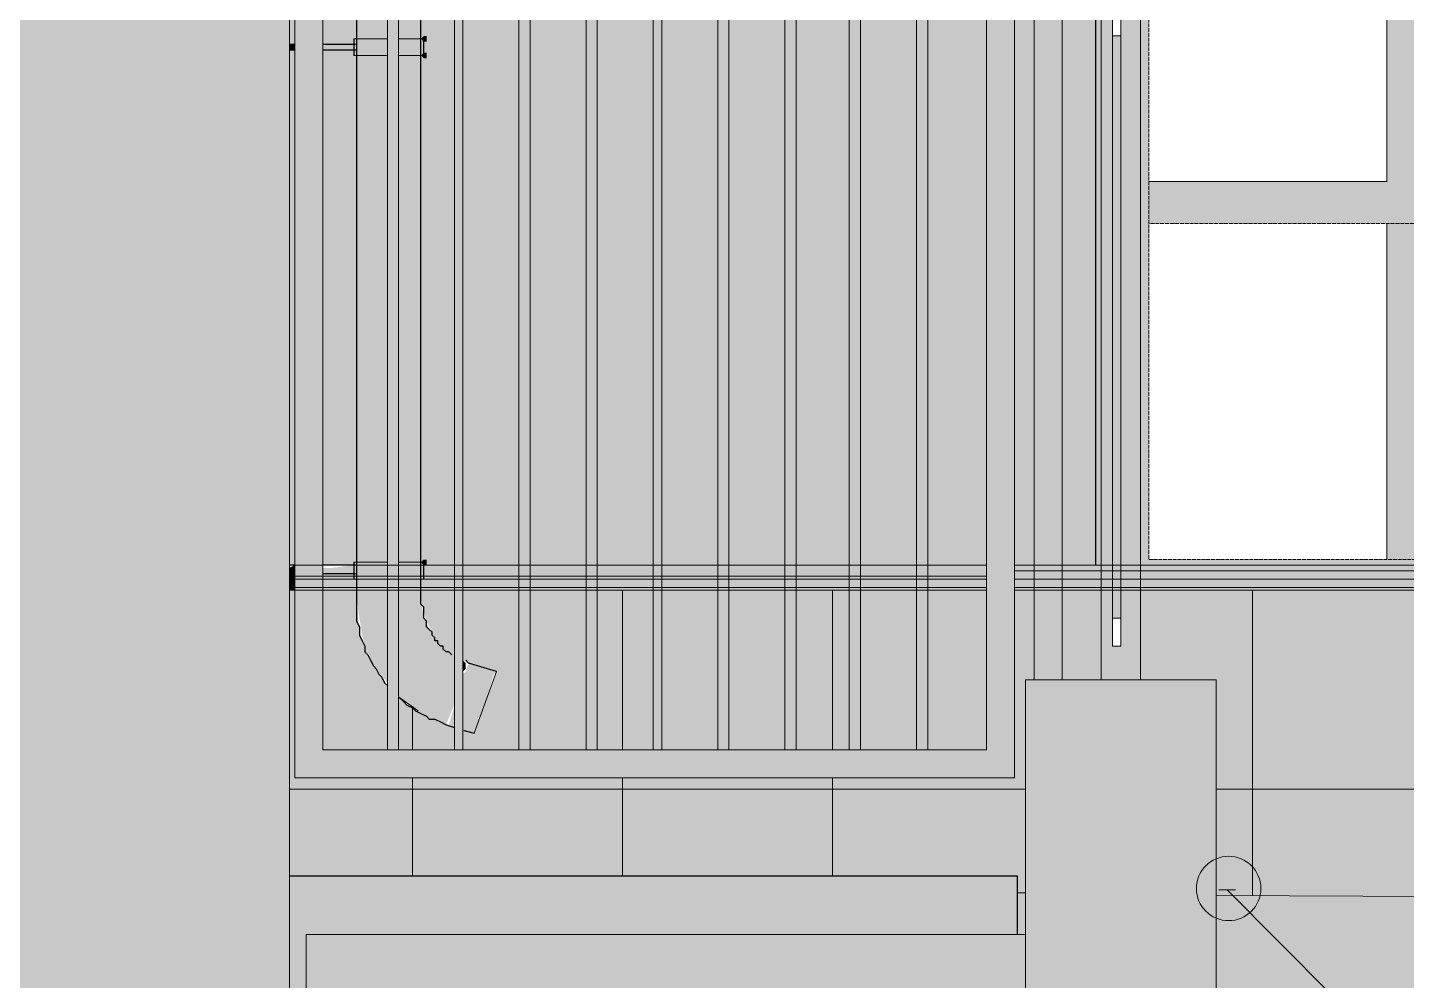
# Model space of a CAD drawing. Header units: millimetres. Extents: x -11345 to 411485, y -9810 to 73012.
# Drawn here: x 298521 to 300606, y -1450 to -10 of the extents above; entities that cross this region are included whole.
import ezdxf

# ---------------------------------------------------------------- set-up
doc = ezdxf.new("R2010")
doc.units = ezdxf.units.MM
doc.linetypes.add('PDF_IMPORT', pattern=[1, 0.8, -0.2])
for name, color, linetype in [('PDF _Лестницы', 7, 'Continuous'), ('PDF _Линии', 7, 'Continuous'), ('PDF _Отметки', 7, 'Continuous'), ('PDF _Перекрытие', 7, 'Continuous'), ('PDF _Стены наружные', 7, 'Continuous'), ('PDF _Узлы', 7, 'Continuous')]:
    doc.layers.add(name, color=color, linetype=linetype)
for name, color, linetype, true_color in [('PDF _Обобщенные модели', 7, 'Continuous', 0xb5bcbf), ('PDF _Ограждение', 7, 'Continuous', 0x7f7f7f), ('PDF _Окна', 7, 'Continuous', 0x383e42), ('PDF _Стены штриховка поверхности', 7, 'Continuous', 0xcacbcc)]:
    doc.layers.add(name, color=color, linetype=linetype, true_color=true_color)

msp = doc.modelspace()

# ---------------------------------------------------------------- hatches: boundary and pattern name
at = {"layer": 'PDF _Лестницы', "true_color": 0xbabfc5, "transparency": 33554559}
msp.add_hatch(color=9, dxfattribs=at).paths.add_polyline_path([(298942.13779, -1381.18882), (298942.13779, -1707.13278), (300030.02865, -1707.13278), (300030.02865, -1381.18882)])
at = {"layer": 'PDF _Обобщенные модели', "transparency": 33554559}
for color, points in [(256, [(298967.53602, -35.08263), (298967.53602, -43.5487), (299014.09944, -43.5487), (299014.09944, -52.01478), (299018.33248, -52.01478), (299018.33248, -818.19472), (299014.09944, -818.19472), (299014.09944, -822.42776), (298980.23514, -826.6608), (298967.53602, -826.6608), (298967.53602, -835.12688), (299014.09944, -835.12688), (299014.09944, -843.59295), (299018.33248, -843.59295), (299018.33248, -873.22422), (299026.79856, -928.25372), (299031.0316, -945.18587), (299043.73071, -974.81714), (299064.8959, -1000.21537), (299064.8959, 290.86132), (299018.33248, 303.56044), (299018.33248, -26.61655), (299014.09944, -26.61655), (299014.09944, -35.08263)]), (256, [(298916.73956, -35.08263), (298916.73956, -43.5487), (298925.20564, -43.5487), (298925.20564, -35.08263)]), (7, [(299124.15844, -26.61655), (299124.15844, -22.38351), (299119.9254, -22.38351), (299115.69236, -26.61655), (299119.9254, -30.84959), (299124.15844, -30.84959)]), (7, [(299124.15844, -52.01478), (299124.15844, -47.78174), (299119.9254, -47.78174), (299115.69236, -52.01478), (299119.9254, -56.24782), (299124.15844, -56.24782)]), (256, [(298916.73956, -826.6608), (298916.73956, -835.12688), (298925.20564, -835.12688), (298925.20564, -822.42776)]), (7, [(299124.15844, -818.19472), (299124.15844, -813.96168), (299119.9254, -813.96168), (299115.69236, -818.19472), (299119.9254, -822.42776), (299124.15844, -822.42776)]), (256, [(299183.42098, -970.5841), (299179.18794, -966.35106), (299179.18794, -983.28322), (299183.42098, -979.05018)]), (256, [(299229.9844, -983.28322), (299187.65402, -970.5841), (299183.42098, -983.28322), (299179.18794, -987.51626), (299179.18794, -1072.17702), (299191.88705, -1076.41006), (299196.12009, -1076.41006), (299200.35313, -1072.17702), (299225.75136, -987.51626)])]:
    msp.add_hatch(color=color, dxfattribs=at).paths.add_polyline_path(points)
h = msp.add_hatch(color=256, dxfattribs=at)
h.paths.add_polyline_path([(299166.48882, -1067.94398), (299166.48882, -1034.07968), (299158.02275, -1063.71095), (299162.25579, -1067.94398)])
h.paths.add_polyline_path([(299119.9254, -26.61655), (299115.69236, -26.61655), (299115.69236, 282.39525), (299081.82806, 286.62829), (299081.82806, -1021.38056), (299098.76021, -1034.07968), (299111.45933, -1042.54575), (299153.78971, -1063.71095), (299162.25579, -1042.54575), (299166.48882, -1034.07968), (299166.48882, -957.88499), (299158.02275, -953.65195), (299136.85756, -932.48676), (299119.9254, -902.85549), (299115.69236, -873.22422), (299115.69236, -843.59295), (299119.9254, -843.59295), (299119.9254, -818.19472), (299115.69236, -818.19472), (299115.69236, -52.01478), (299119.9254, -52.01478)])
at = {"layer": 'PDF _Ограждение', "true_color": 0xf7fbf5, "transparency": 33554559}
for points in [[(299081.82806, 286.62829), (299064.8959, 290.86132), (299064.8959, -1101.80829), (298967.53602, -1101.80829), (298967.53602, 312.02652), (298925.20564, 320.49259), (298925.20564, -1144.13868), (300013.09649, -1144.13868), (300013.09649, 87.67548), (299970.76611, 96.14156), (299970.76611, -1101.80829), (299881.8723, -1101.80829), (299881.8723, 117.30675), (299864.94015, 117.30675), (299864.94015, -1101.80829), (299780.27938, -1101.80829), (299780.27938, 138.47194), (299763.34723, 138.47194), (299763.34723, -1101.80829), (299682.9195, -1101.80829), (299682.9195, 159.63714), (299665.98735, 163.87017), (299665.98735, -1101.80829), (299581.32658, -1101.80829), (299581.32658, 180.80233), (299564.39443, 185.03537), (299564.39443, -1101.80829), (299479.73366, -1101.80829), (299479.73366, 201.96752), (299467.03455, 206.20056), (299467.03455, -1101.80829), (299382.37378, -1101.80829), (299382.37378, 223.13271), (299365.44163, 227.36575), (299365.44163, -1101.80829), (299280.78086, -1101.80829), (299280.78086, 244.2979), (299263.84871, 248.53094), (299263.84871, -1101.80829), (299179.18794, -1101.80829), (299179.18794, 265.46309), (299166.48882, 269.69613), (299166.48882, -1101.80829), (299081.82806, -1101.80829)], [(300085.05815, 70.74333), (300042.72776, 79.20941), (300042.72776, -995.98233), (300085.05815, -995.98233)], [(300161.25284, 53.81118), (300144.32068, 58.04422), (300144.32068, -995.98233), (300203.58322, -995.98233), (300203.58322, 45.3451), (300173.95195, 53.81118), (300173.95195, -945.18587), (300161.25284, -945.18587)]]:
    msp.add_hatch(color=7, dxfattribs=at).paths.add_polyline_path(points)
at = {"layer": 'PDF _Ограждение', "true_color": 0x383e42, "transparency": 33554559}
msp.add_hatch(color=250, dxfattribs=at).paths.add_polyline_path([(300173.95195, -22.38351), (300161.25284, -22.38351), (300161.25284, -902.85549), (300173.95195, -902.85549)])
at = {"layer": 'PDF _Ограждение', "true_color": 0x373f43, "transparency": 33554559}
for points in [[(299115.69236, -843.59295), (299115.69236, -860.52511), (299166.48882, -860.52511), (299166.48882, -822.42776), (299119.9254, -822.42776), (299119.9254, -843.59295)], [(299179.18794, -822.42776), (299179.18794, -860.52511), (299263.84871, -860.52511), (299263.84871, -822.42776)], [(299280.78086, -822.42776), (299280.78086, -860.52511), (299365.44163, -860.52511), (299365.44163, -822.42776)], [(299382.37378, -822.42776), (299382.37378, -860.52511), (299467.03455, -860.52511), (299467.03455, -822.42776)], [(299479.73366, -822.42776), (299479.73366, -860.52511), (299564.39443, -860.52511), (299564.39443, -822.42776)], [(299581.32658, -822.42776), (299581.32658, -860.52511), (299665.98735, -860.52511), (299665.98735, -822.42776)], [(299682.9195, -822.42776), (299682.9195, -860.52511), (299763.34723, -860.52511), (299763.34723, -822.42776)], [(299780.27938, -822.42776), (299780.27938, -860.52511), (299864.94015, -860.52511), (299864.94015, -822.42776)], [(299881.8723, -822.42776), (299881.8723, -860.52511), (299970.76611, -860.52511), (299970.76611, -822.42776)], [(300013.09649, -830.89384), (300013.09649, -860.52511), (300042.72776, -860.52511), (300042.72776, -830.89384)], [(300085.05815, -830.89384), (300085.05815, -860.52511), (300144.32068, -860.52511), (300144.32068, -830.89384)], [(298916.73956, -835.12688), (298916.73956, -860.52511), (298925.20564, -860.52511), (298925.20564, -835.12688)], [(298967.53602, -835.12688), (298967.53602, -860.52511), (299018.33248, -860.52511), (299018.33248, -843.59295), (299014.09944, -843.59295), (299014.09944, -835.12688)]]:
    msp.add_hatch(color=149, dxfattribs=at).paths.add_polyline_path(points)
at = {"layer": 'PDF _Ограждение', "transparency": 33554559}
for points in [[(300042.72776, -822.42776), (300013.09649, -822.42776), (300013.09649, -830.89384), (300042.72776, -830.89384)], [(300144.32068, -822.42776), (300085.05815, -822.42776), (300085.05815, -830.89384), (300144.32068, -830.89384)], [(301989.9254, -822.42776), (300203.58322, -822.42776), (300203.58322, -830.89384), (301989.9254, -830.89384)]]:
    msp.add_hatch(color=256, dxfattribs=at).paths.add_polyline_path(points)
at = {"layer": 'PDF _Ограждение', "true_color": 0x373f43, "transparency": 33554559}
h = msp.add_hatch(color=149, dxfattribs=at)
h.paths.add_polyline_path([(308022.00505, -843.59295), (308022.00505, -856.29207), (308127.83101, -852.05903), (308132.06405, -843.59295), (308123.59797, -843.59295), (308123.59797, -839.35991), (308127.83101, -822.42776), (308022.00505, -822.42776), (308022.00505, -830.89384), (306024.01095, -830.89384), (306024.01095, -843.59295)])
h.paths.add_polyline_path([(308127.83101, -856.29207), (308022.00505, -856.29207), (306019.77791, -856.29207), (306019.77791, -839.35991), (304991.14959, -839.35991), (306019.77791, -835.12688), (306019.77791, -822.42776), (304991.14959, -822.42776), (304991.14959, -830.89384), (302993.15549, -830.89384), (302993.15549, -856.29207), (301994.15844, -856.29207), (301994.15844, -843.59295), (301989.9254, -830.89384), (300203.58322, -830.89384), (300203.58322, -860.52511), (308127.83101, -860.52511)])
at = {"layer": 'PDF _Окна', "transparency": 33554687}
h = msp.add_hatch(color=256, dxfattribs=at)
h.paths.add_polyline_path([(300216.28233, 794.59289), (300216.28233, 1306.79053), (300576.09059, 1306.79053), (300576.09059, 794.59289)])
h.paths.add_polyline_path([(300635.35313, 794.59289), (300635.35313, 1306.79053), (301376.13484, 1306.79053), (301376.13484, 794.59289)], flags=0)
h.paths.add_polyline_path([(301795.20564, 735.33035), (301795.20564, -242.50151), (301435.39738, -242.50151), (301435.39738, 735.33035)], flags=0)
h.paths.add_polyline_path([(300216.28233, 735.33035), (300576.09059, 735.33035), (300576.09059, -242.50151), (300216.28233, -242.50151), (300216.28233, 45.3451), (300203.58322, 45.3451), (300203.58322, -822.42776), (301875.63337, -822.42776), (301875.63337, 1357.58699), (300135.85461, 1357.58699), (300135.85461, 574.47489), (300152.78676, 570.24186), (300152.78676, 574.47489), (300157.0198, 574.47489), (300161.25284, 582.94097), (300173.95195, 599.87312), (300178.18499, 608.3392), (300212.0493, 599.87312), (300216.28233, 582.94097)], flags=0)
h.paths.add_polyline_path([(301795.20564, 794.59289), (301435.39738, 794.59289), (301435.39738, 1306.79053), (301795.20564, 1306.79053)], flags=0)
h.paths.add_polyline_path([(301795.20564, -305.99708), (301795.20564, -813.96168), (301435.39738, -813.96168), (301435.39738, -305.99708)], flags=0)
h.paths.add_polyline_path([(300635.35313, 735.33035), (301376.13484, 735.33035), (301376.13484, -242.50151), (300635.35313, -242.50151)], flags=0)
h.paths.add_polyline_path([(301376.13484, -305.99708), (301376.13484, -813.96168), (300635.35313, -813.96168), (300635.35313, -305.99708)], flags=0)
h.paths.add_polyline_path([(300216.28233, -813.96168), (300216.28233, -305.99708), (300576.09059, -305.99708), (300576.09059, -813.96168)], flags=0)
msp.add_hatch(color=256, dxfattribs=at).paths.add_polyline_path([(300144.32068, 58.04422), (300135.85461, 62.27725), (300135.85461, -822.42776), (300144.32068, -822.42776)])
at = {"layer": 'PDF _Отметки', "transparency": 33554687}
msp.add_hatch(color=256, dxfattribs=at).paths.add_polyline_path([(300339.04045, -1266.89679), (300334.80741, -1262.66375), (300326.34133, -1266.89679), (300313.64222, -1266.89679), (300305.17614, -1275.36286), (300300.9431, -1275.36286), (300296.71006, -1279.5959), (300292.47702, -1283.82894), (300292.47702, -1288.06198), (300288.24399, -1292.29502), (300288.24399, -1296.52806), (300284.01095, -1300.76109), (300284.01095, -1330.39236), (300288.24399, -1334.6254), (300288.24399, -1338.85844), (300292.47702, -1343.09148), (300292.47702, -1347.32452), (300296.71006, -1347.32452), (300300.9431, -1351.55755), (300305.17614, -1355.79059), (300309.40918, -1355.79059), (300313.64222, -1360.02363), (300317.87525, -1360.02363), (300322.10829, -1364.25667), (300347.50652, -1364.25667), (300347.50652, -1360.02363), (300355.9726, -1360.02363), (300360.20564, -1355.79059), (300364.43868, -1355.79059), (300364.43868, -1351.55755), (300368.67172, -1347.32452), (300372.90475, -1347.32452), (300377.13779, -1343.09148), (300377.13779, -1338.85844), (300381.37083, -1334.6254), (300381.37083, -1317.69325), (300385.60387, -1313.46021), (300381.37083, -1309.22717), (300381.37083, -1296.52806), (300377.13779, -1292.29502), (300377.13779, -1288.06198), (300368.67172, -1279.5959), (300364.43868, -1275.36286), (300355.9726, -1266.89679)])
at = {"layer": 'PDF _Перекрытие', "true_color": 0xbabfc5, "transparency": 33554559}
msp.add_hatch(color=9, dxfattribs=at).paths.add_polyline_path([(300017.32953, -1292.29502), (298916.73956, -1292.29502), (298916.73956, -1495.48086), (298942.13779, -1495.48086), (298942.13779, -1381.18882), (300017.32953, -1381.18882)])
at = {"layer": 'PDF _Стены наружные', "true_color": 0xe4ecef, "transparency": 33554687}
msp.add_hatch(color=254, dxfattribs=at).paths.add_polyline_path([(300030.02865, -1317.69325), (300017.32953, -1317.69325), (300017.32953, -1381.18882), (300030.02865, -1381.18882)])
at = {"layer": 'PDF _Стены штриховка поверхности', "transparency": 33554687}
for points in [[(298925.20564, 320.49259), (298916.73956, 324.72563), (298916.73956, -35.08263), (298925.20564, -35.08263)], [(299018.33248, 303.56044), (298967.53602, 312.02652), (298967.53602, -35.08263), (299014.09944, -35.08263), (299014.09944, -26.61655), (299018.33248, -26.61655)], [(299166.48882, 269.69613), (299115.69236, 278.16221), (299115.69236, -26.61655), (299119.9254, -26.61655), (299119.9254, -52.01478), (299115.69236, -52.01478), (299115.69236, -818.19472), (299119.9254, -818.19472), (299119.9254, -822.42776), (299166.48882, -822.42776)], [(299263.84871, 248.53094), (299179.18794, 265.46309), (299179.18794, -822.42776), (299263.84871, -822.42776)], [(299365.44163, 227.36575), (299280.78086, 244.2979), (299280.78086, -822.42776), (299365.44163, -822.42776)], [(299467.03455, 206.20056), (299382.37378, 223.13271), (299382.37378, -822.42776), (299467.03455, -822.42776)], [(299564.39443, 185.03537), (299479.73366, 201.96752), (299479.73366, -822.42776), (299564.39443, -822.42776)], [(299665.98735, 163.87017), (299581.32658, 180.80233), (299581.32658, -822.42776), (299665.98735, -822.42776)], [(299763.34723, 138.47194), (299682.9195, 159.63714), (299682.9195, -822.42776), (299763.34723, -822.42776)], [(299864.94015, 117.30675), (299780.27938, 138.47194), (299780.27938, -822.42776), (299864.94015, -822.42776)], [(299970.76611, 96.14156), (299881.8723, 117.30675), (299881.8723, -822.42776), (299970.76611, -822.42776)], [(300042.72776, 79.20941), (300013.09649, 87.67548), (300013.09649, -822.42776), (300042.72776, -822.42776)], [(300135.85461, 62.27725), (300085.05815, 70.74333), (300085.05815, -822.42776), (300135.85461, -822.42776)], [(298925.20564, -43.5487), (298916.73956, -43.5487), (298916.73956, -822.42776), (298925.20564, -822.42776)], [(299014.09944, -43.5487), (298967.53602, -43.5487), (298967.53602, -822.42776), (299014.09944, -822.42776), (299014.09944, -818.19472), (299018.33248, -818.19472), (299018.33248, -52.01478), (299014.09944, -52.01478)]]:
    msp.add_hatch(color=256, dxfattribs=at).paths.add_polyline_path(points)
at = {"layer": 'PDF _Стены штриховка поверхности', "true_color": 0x3a3a3a, "transparency": 33554687}
for points in [[(300042.72776, -860.52511), (300013.09649, -860.52511), (300013.09649, -1144.13868), (298925.20564, -1144.13868), (298925.20564, -860.52511), (298916.73956, -860.52511), (298916.73956, -1292.29502), (300017.32953, -1292.29502), (300017.32953, -1317.69325), (300030.02865, -1317.69325), (300030.02865, -995.98233), (300042.72776, -995.98233)], [(299018.33248, -860.52511), (298967.53602, -860.52511), (298967.53602, -1101.80829), (299064.8959, -1101.80829), (299064.8959, -1004.44841), (299039.49767, -966.35106), (299022.56552, -924.02068), (299018.33248, -868.99118)], [(299166.48882, -860.52511), (299115.69236, -860.52511), (299115.69236, -873.22422), (299124.15844, -907.08853), (299136.85756, -932.48676), (299158.02275, -953.65195), (299162.25579, -957.88499), (299166.48882, -957.88499)], [(299263.84871, -860.52511), (299179.18794, -860.52511), (299179.18794, -966.35106), (299187.65402, -970.5841), (299229.9844, -983.28322), (299196.12009, -1076.41006), (299179.18794, -1072.17702), (299179.18794, -1101.80829), (299263.84871, -1101.80829)], [(299365.44163, -860.52511), (299280.78086, -860.52511), (299280.78086, -1101.80829), (299365.44163, -1101.80829)], [(299467.03455, -860.52511), (299382.37378, -860.52511), (299382.37378, -1101.80829), (299467.03455, -1101.80829)], [(299564.39443, -860.52511), (299479.73366, -860.52511), (299479.73366, -1101.80829), (299564.39443, -1101.80829)], [(299665.98735, -860.52511), (299581.32658, -860.52511), (299581.32658, -1101.80829), (299665.98735, -1101.80829)], [(299763.34723, -860.52511), (299682.9195, -860.52511), (299682.9195, -1101.80829), (299763.34723, -1101.80829)], [(299864.94015, -860.52511), (299780.27938, -860.52511), (299780.27938, -1101.80829), (299864.94015, -1101.80829)], [(299970.76611, -860.52511), (299881.8723, -860.52511), (299881.8723, -1101.80829), (299970.76611, -1101.80829)], [(300144.32068, -860.52511), (300085.05815, -860.52511), (300085.05815, -995.98233), (300144.32068, -995.98233)], [(321656.62157, -860.52511), (321237.55077, -860.52511), (321237.55077, -957.88499), (321241.78381, -957.88499), (321237.55077, -983.28322), (321241.78381, -1169.53691), (321233.31773, -1194.93514), (321224.85166, -1203.40121), (321216.38558, -1211.86729), (321199.45343, -1216.10033), (321190.98735, -1220.33337), (321182.52127, -1216.10033), (321178.28823, -1216.10033), (321165.58912, -1211.86729), (321157.12304, -1203.40121), (321148.65697, -1194.93514), (321140.19089, -1182.23602), (321140.19089, -860.52511), (308225.19089, -860.52511), (308225.19089, -1063.71095), (308220.95785, -1072.17702), (308212.49177, -1080.6431), (308199.79266, -1089.10918), (308191.32658, -1093.34221), (308178.62747, -1097.57525), (308161.69531, -1093.34221), (308153.22924, -1089.10918), (308140.53012, -1080.6431), (308132.06405, -1072.17702), (308127.83101, -1059.47791), (308127.83101, -919.78764), (308123.59797, -860.52511), (300203.58322, -860.52511), (300203.58322, -995.98233), (300317.87525, -995.98233), (300317.87525, -1321.92629), (321622.75726, -1415.05313), (321643.92245, -1415.05313), (321643.92245, -1144.13868), (321656.62157, -1144.13868)], [(299111.45933, -1042.54575), (299081.82806, -1021.38056), (299081.82806, -1101.80829), (299166.48882, -1101.80829), (299166.48882, -1067.94398), (299149.55667, -1059.47791)]]:
    msp.add_hatch(color=250, dxfattribs=at).paths.add_polyline_path(points)
at = {"layer": 'PDF _Узлы', "true_color": 0x939393, "transparency": 33554687}
msp.add_hatch(color=252, dxfattribs=at).paths.add_polyline_path([(291995.72186, 15072.63124), (289929.99915, 16012.36575), (289929.99915, 8922.02652), (290103.55372, 8866.99702), (289929.99915, 8697.67548), (289929.99915, -1889.15342), (298916.73956, -1774.86139), (298916.73956, 2889.94687), (299399.30593, 2826.4513), (299399.30593, 2898.41295), (298205.58912, 3059.2684), (296423.47997, 3351.34805), (295970.54487, 3427.54274), (295970.54487, 3351.34805), (295403.31773, 3427.54274), (291436.9608, 3948.20646), (291436.9608, 15072.63124), (291521.62157, 15030.30085), (292084.61567, 14755.15336), (292084.61567, 15030.30085)])
at = {"layer": 'PDF _Узлы', "true_color": 0x868686, "transparency": 33554687}
msp.add_hatch(color=252, dxfattribs=at).paths.add_polyline_path([(300317.87525, -995.98233), (300030.02865, -995.98233), (300030.02865, -1707.13278), (300317.87525, -1707.13278)])
at = {"layer": 'PDF _Узлы', "true_color": 0xffffff, "transparency": 33554687}
msp.add_hatch(color=7, dxfattribs=at).paths.add_polyline_path([(321622.75726, -1415.05313), (300317.87525, -1321.92629), (300317.87525, -1707.13278), (298916.73956, -1707.13278), (298916.73956, -1774.86139), (289929.99915, -1889.15342), (289929.99915, -1939.94988), (289477.06405, -1939.94988), (289477.06405, -2693.43071), (325254.70416, -2693.43071), (325254.70416, -1558.97643), (323205.9136, -1453.15047), (321622.75726, -1453.15047)])

# ---------------------------------------------------------------- linework, layer by layer
at = {"layer": 'PDF _Лестницы', "lineweight": 9}
msp.add_lwpolyline([(298942.13779, -1567.44251), (298942.13779, -1381.18882), (300030.02865, -1381.18882)], dxfattribs=at)
at = {"layer": 'PDF _Линии', "lineweight": 9}
for points in [[(289929.99915, -1889.15342), (298916.73956, -1774.86139), (298916.73956, 2889.94687), (299399.30593, 2826.4513), (299399.30593, 2898.41295), (298205.58912, 3059.2684), (295970.54487, 3427.54274), (295970.54487, 3351.34805), (291436.9608, 3948.20646), (291436.9608, 15072.63124), (292084.61567, 14755.15336), (292084.61567, 15030.30085), (289929.99915, 16012.36575)], [(325254.70416, -1558.97643), (323227.07879, -1453.15047), (321622.75726, -1453.15047), (321622.75726, -1415.05313), (300317.87525, -1321.92629)], [(300347.50652, -1313.46021), (300322.10829, -1313.46021)]]:
    msp.add_lwpolyline(points, dxfattribs=at)
at = {"layer": 'PDF _Линии', "lineweight": 30}
for points in [[(299018.33248, 303.56044), (299018.33248, -830.89384), (299018.33248, -873.22422), (299018.33248, -881.6903), (299018.33248, -890.15637), (299018.33248, -898.62245), (299018.33248, -907.08853), (299022.56552, -915.5546), (299022.56552, -919.78764), (299022.56552, -928.25372), (299026.79856, -936.7198), (299031.0316, -945.18587), (299031.0316, -953.65195), (299035.26464, -957.88499), (299039.49767, -966.35106), (299043.73071, -974.81714), (299047.96375, -979.05018), (299052.19679, -987.51626), (299056.42983, -991.74929), (299060.66287, -1000.21537), (299064.8959, -1004.44841)], [(299162.25579, -957.88499), (299158.02275, -953.65195), (299153.78971, -953.65195), (299149.55667, -949.41891), (299149.55667, -945.18587), (299145.32363, -945.18587), (299141.09059, -940.95283), (299141.09059, -936.7198), (299136.85756, -936.7198), (299136.85756, -932.48676), (299132.62452, -928.25372), (299132.62452, -924.02068), (299128.39148, -919.78764), (299124.15844, -915.5546), (299124.15844, -911.32157), (299124.15844, -907.08853), (299119.9254, -902.85549), (299119.9254, -898.62245), (299119.9254, -894.38941), (299119.9254, -890.15637), (299119.9254, -885.92334), (299115.69236, -881.6903), (299115.69236, -877.45726), (299115.69236, -873.22422), (299115.69236, -830.89384), (299115.69236, 278.16221)], [(300135.85461, 62.27725), (300135.85461, -822.42776)], [(298925.20564, -35.08263), (298916.73956, -35.08263)], [(299018.33248, -35.08263), (298967.53602, -35.08263)], [(299014.09944, -26.61655), (299014.09944, -52.01478)], [(299119.9254, -52.01478), (299119.9254, -26.61655)], [(298916.73956, -43.5487), (298925.20564, -43.5487)], [(298967.53602, -43.5487), (299018.33248, -43.5487)], [(298925.20564, -822.42776), (298916.73956, -822.42776)], [(299018.33248, -822.42776), (298967.53602, -822.42776)], [(299014.09944, -818.19472), (299014.09944, -843.59295)], [(299119.9254, -843.59295), (299119.9254, -818.19472)], [(298916.73956, -835.12688), (298925.20564, -835.12688)], [(298967.53602, -835.12688), (299018.33248, -835.12688)], [(299229.9844, -983.28322), (299187.65402, -970.5841), (299183.42098, -966.35106)], [(299081.82806, -1021.38056), (299090.29413, -1029.84664), (299094.52717, -1034.07968), (299102.99325, -1038.31272), (299107.22629, -1042.54575), (299115.69236, -1046.77879), (299124.15844, -1051.01183), (299128.39148, -1055.24487), (299136.85756, -1055.24487), (299145.32363, -1059.47791), (299153.78971, -1063.71095), (299166.48882, -1067.94398)], [(299179.18794, -1072.17702), (299196.12009, -1076.41006)], [(298916.73956, -1292.29502), (300017.32953, -1292.29502), (300017.32953, -1381.18882)]]:
    msp.add_lwpolyline(points, dxfattribs=at)
at = {"layer": 'PDF _Линии', "lineweight": 9}
msp.add_lwpolyline([(300317.87525, -1707.13278), (300317.87525, -995.98233), (300030.02865, -995.98233), (300030.02865, -1707.13278)], close=True, dxfattribs=at)
at = {"layer": 'PDF _Обобщенные модели', "lineweight": 0}
for points in [[(298925.20564, -39.31567), (298916.73956, -39.31567), (298925.20564, -39.31567)], [(298925.20564, -39.31567), (298920.9726, -39.31567), (298925.20564, -39.31567)], [(298916.73956, -43.5487), (298916.73956, -43.5487), (298916.73956, -43.5487)], [(298916.73956, -43.5487), (298916.73956, -43.5487), (298916.73956, -43.5487)], [(298925.20564, -830.89384), (298920.9726, -830.89384), (298925.20564, -830.89384)]]:
    msp.add_lwpolyline(points, dxfattribs=at)
at = {"layer": 'PDF _Обобщенные модели', "color": 7, "lineweight": 18}
for points in [[(299014.09944, -26.61655), (299064.8959, -26.61655)], [(299081.82806, -26.61655), (299119.9254, -26.61655)], [(299014.09944, -52.01478), (299064.8959, -52.01478)], [(299081.82806, -52.01478), (299119.9254, -52.01478)], [(299014.09944, -818.19472), (299064.8959, -818.19472)], [(299081.82806, -818.19472), (299119.9254, -818.19472)], [(299014.09944, -843.59295), (299064.8959, -843.59295)], [(299081.82806, -843.59295), (299119.9254, -843.59295)], [(299196.12009, -1076.41006), (299229.9844, -983.28322)]]:
    msp.add_lwpolyline(points, dxfattribs=at)
at = {"layer": 'PDF _Обобщенные модели', "lineweight": 0}
msp.add_lwpolyline([(299153.78971, -1063.71095), (299153.78971, -1063.71095), (299153.78971, -1063.71095)], close=True, dxfattribs=at)
at = {"layer": 'PDF _Ограждение', "color": 7, "lineweight": 9}
for points in [[(298925.20564, 320.49259), (298925.20564, -1144.13868), (300013.09649, -1144.13868), (300013.09649, 87.67548)], [(299970.76611, 96.14156), (299970.76611, -1101.80829), (298967.53602, -1101.80829), (298967.53602, 312.02652)], [(299064.8959, 290.86132), (299064.8959, -1101.80829), (299081.82806, -1101.80829), (299081.82806, 286.62829)], [(299166.48882, 269.69613), (299166.48882, -1101.80829), (299179.18794, -1101.80829), (299179.18794, 265.46309)], [(299263.84871, 248.53094), (299263.84871, -1101.80829), (299280.78086, -1101.80829), (299280.78086, 244.2979)], [(299365.44163, 227.36575), (299365.44163, -1101.80829), (299382.37378, -1101.80829), (299382.37378, 223.13271)], [(299467.03455, 206.20056), (299467.03455, -1101.80829), (299479.73366, -1101.80829), (299479.73366, 201.96752)], [(299564.39443, 185.03537), (299564.39443, -1101.80829), (299581.32658, -1101.80829), (299581.32658, 180.80233)], [(299665.98735, 163.87017), (299665.98735, -1101.80829), (299682.9195, -1101.80829), (299682.9195, 159.63714)], [(299763.34723, 138.47194), (299763.34723, -1101.80829), (299780.27938, -1101.80829), (299780.27938, 138.47194)], [(299864.94015, 117.30675), (299864.94015, -1101.80829), (299881.8723, -1101.80829), (299881.8723, 117.30675)], [(300042.72776, 79.20941), (300042.72776, -995.98233)], [(300085.05815, -995.98233), (300085.05815, 70.74333)], [(300144.32068, -995.98233), (300144.32068, 58.04422)], [(300203.58322, 45.3451), (300203.58322, -995.98233)], [(300161.25284, -902.85549), (300161.25284, -22.38351)], [(300173.95195, -22.38351), (300173.95195, -902.85549)]]:
    msp.add_lwpolyline(points, dxfattribs=at)
at = {"layer": 'PDF _Ограждение', "color": 7, "lineweight": 18}
for points in [[(300173.95195, -22.38351), (300173.95195, 24.17991), (300161.25284, 24.17991), (300161.25284, -22.38351)], [(300173.95195, -945.18587), (300173.95195, -902.85549), (300161.25284, -902.85549), (300161.25284, -945.18587)]]:
    msp.add_lwpolyline(points, close=True, dxfattribs=at)
at = {"layer": 'PDF _Ограждение', "color": 7, "lineweight": 9, "ltscale": 0.888969}
for points in [[(299970.76611, -822.42776), (298916.73956, -822.42776)], [(299970.76611, -839.35991), (298916.73956, -839.35991)], [(299970.76611, -843.59295), (298916.73956, -843.59295)], [(298916.73956, -860.52511), (299970.76611, -860.52511)]]:
    msp.add_lwpolyline(points, dxfattribs=at)
at = {"layer": 'PDF _Ограждение', "color": 7, "lineweight": 9, "ltscale": 17.864052}
for points in [[(301989.9254, -822.42776), (300013.09649, -822.42776)], [(301989.9254, -830.89384), (300013.09649, -830.89384)]]:
    msp.add_lwpolyline(points, dxfattribs=at)
at = {"layer": 'PDF _Ограждение', "color": 7, "lineweight": 9, "ltscale": 17.906384}
for points in [[(301994.15844, -843.59295), (300013.09649, -843.59295)], [(300013.09649, -860.52511), (301994.15844, -860.52511)]]:
    msp.add_lwpolyline(points, dxfattribs=at)
at = {"layer": 'PDF _Ограждение', "color": 7, "lineweight": 9, "ltscale": 0.888969}
msp.add_lwpolyline([(298916.73956, -856.29207), (299970.76611, -856.29207)], close=True, dxfattribs=at)
at = {"layer": 'PDF _Ограждение', "color": 7, "lineweight": 9, "ltscale": 17.906384}
msp.add_lwpolyline([(300013.09649, -856.29207), (301994.15844, -856.29207)], close=True, dxfattribs=at)
at = {"layer": 'PDF _Ограждение', "color": 149, "true_color": 0x373f43, "transparency": 33554559}
for points in [[(298916.73956, -822.42776), (298925.20564, -822.42776), (298925.20564, -822.42776)], [(298925.20564, -822.42776), (298925.20564, -822.42776), (298916.73956, -822.42776)], [(298916.73956, -822.42776), (298925.20564, -822.42776), (298925.20564, -822.42776)], [(298925.20564, -822.42776), (298925.20564, -822.42776), (298916.73956, -822.42776)], [(298967.53602, -822.42776), (299014.09944, -822.42776), (299014.09944, -822.42776)], [(299014.09944, -822.42776), (299014.09944, -822.42776), (298967.53602, -822.42776)]]:
    msp.add_solid(points, dxfattribs=at)
at = {"layer": 'PDF _Окна', "color": 7, "lineweight": 9}
for points in [[(300216.28233, 794.59289), (300576.09059, 794.59289), (300576.09059, 1306.79053), (300576.09059, -242.50151), (300576.09059, 735.33035), (300216.28233, 735.33035)], [(300135.85461, 62.27725), (300135.85461, -822.42776)], [(300576.09059, -242.50151), (300216.28233, -242.50151)]]:
    msp.add_lwpolyline(points, dxfattribs=at)
at = {"layer": 'PDF _Окна', "color": 7, "linetype": 'PDF_IMPORT', "lineweight": 9, "ltscale": 7.238751}
msp.add_lwpolyline([(300216.28233, 1306.79053), (300216.28233, -813.96168), (301795.20564, -813.96168)], dxfattribs=at)
at = {"layer": 'PDF _Окна', "lineweight": 0}
msp.add_lwpolyline([(300576.09059, -242.50151), (300576.09059, -242.50151), (300576.09059, -242.50151)], close=True, dxfattribs=at)
at = {"layer": 'PDF _Окна', "color": 7, "linetype": 'PDF_IMPORT', "lineweight": 9, "ltscale": 7.408079}
msp.add_lwpolyline([(301795.20564, -305.99708), (300216.28233, -305.99708)], dxfattribs=at)
at = {"layer": 'PDF _Окна', "color": 7, "lineweight": 9}
msp.add_lwpolyline([(300576.09059, -305.99708), (300576.09059, -813.96168)], close=True, dxfattribs=at)
at = {"layer": 'PDF _Отметки', "lineweight": 20}
msp.add_lwpolyline([(300334.80741, -1313.46021), (301045.95785, -2028.84369), (301702.07879, -2028.84369)], dxfattribs=at)
at = {"layer": 'PDF _Отметки', "lineweight": 9}
msp.add_circle((300336.92416, -1311.34345), 48.67971, dxfattribs=at)
at = {"layer": 'PDF _Стены наружные', "lineweight": 18}
msp.add_lwpolyline([(300017.32953, -1317.69325), (300030.02865, -1317.69325)], dxfattribs=at)
at = {"layer": 'PDF _Стены штриховка поверхности', "color": 7, "lineweight": 9}
for points in [[(299420.47113, -1101.80829), (299420.47113, -860.52511)], [(299737.949, -1101.80829), (299737.949, -860.52511)], [(300372.90475, -1321.92629), (300372.90475, -860.52511)], [(299102.99325, -1101.80829), (299102.99325, -1038.31272)], [(299102.99325, -1292.29502), (299102.99325, -1144.13868)], [(299420.47113, -1292.29502), (299420.47113, -1144.13868)], [(299737.949, -1292.29502), (299737.949, -1144.13868)], [(298916.73956, -1161.07083), (300030.02865, -1161.07083)], [(300317.87525, -1161.07083), (321140.19089, -1161.07083)]]:
    msp.add_lwpolyline(points, dxfattribs=at)
at = {"layer": 'PDF _Стены штриховка поверхности', "color": 250, "lineweight": 0, "true_color": 0x3a3a3a}
msp.add_lwpolyline([(299081.82806, -1021.38056), (299081.82806, -1021.38056), (299081.82806, -1021.38056)], close=True, dxfattribs=at)
msp.add_lwpolyline([(299111.45933, -1042.54575), (299081.82806, -1021.38056), (299111.45933, -1042.54575)], dxfattribs=at)

doc.saveas('drawing.dxf')
